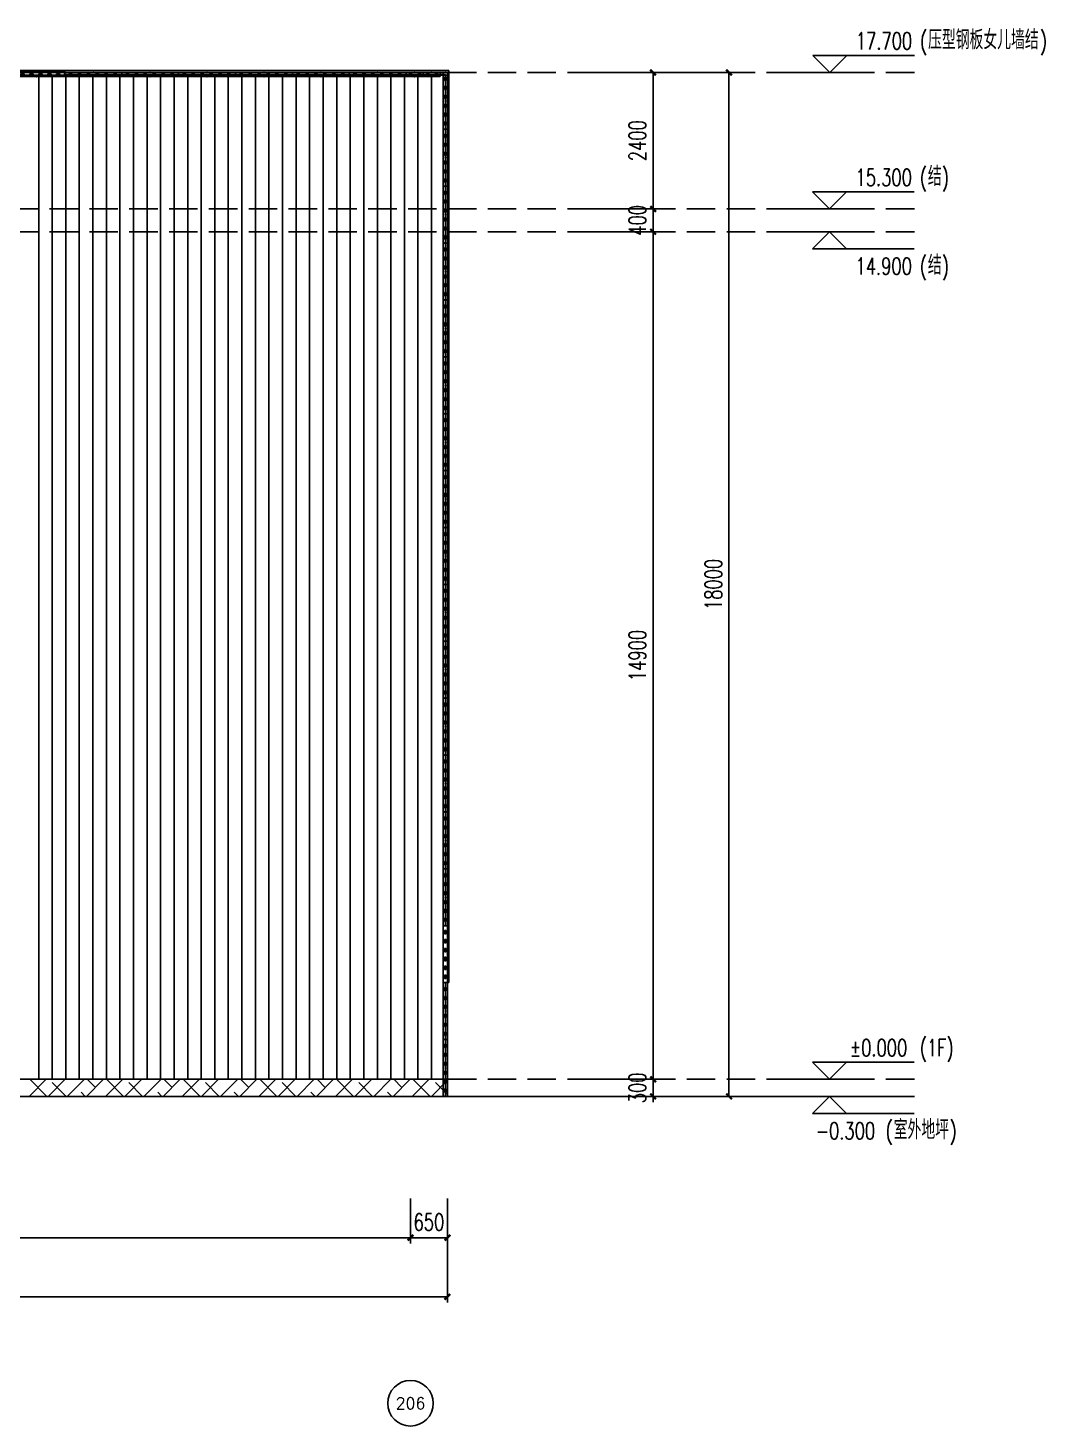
# Model space of a CAD drawing. Extents: x -2377130 to 293730, y -2 to 754590.
# Drawn here: x -1293837 to -1275960, y 511142 to 535719 of the extents above; entities that cross this region are included whole.
import ezdxf
from ezdxf.enums import TextEntityAlignment as Align

# ---------------------------------------------------------------- set-up
doc = ezdxf.new("R2010")
doc.units = 0
doc.header["$LTSCALE"] = 1000
doc.header["$MEASUREMENT"] = 0
doc.linetypes.add('__DASH', pattern=[0.35, 0.25, -0.1])
doc.linetypes.add('DOTE', pattern=[2.42, 2, -0.2, 0.02, -0.2])
doc.layers.get('Defpoints').update_dxf_attribs({"color": 210})
for name, color, linetype in [('0 @ 1', 7, 'Continuous'), ('A-AXIS-D', 1, 'Continuous'), ('A-AXIS-DOTE', 14, 'DOTE'), ('A-HATCH-2', 251, 'Continuous'), ('A-LIN-V', 9, 'Continuous'), ('AS-WALL', 40, 'Continuous'), ('DIM-照明', 3, 'Continuous'), ('DIM_ELEV', 3, 'Continuous'), ('EQUIP-照明', 3, 'Continuous'), ('PUB_TEXT', 7, 'Continuous')]:
    doc.layers.add(name, color=color, linetype=linetype)
doc.styles.add('_TCH_AXIS', font='COMPLEX', dxfattribs={"bigfont": 'GBCBIG'})
doc.styles.add('_TCH_DIM', font='SIMPLEX', dxfattribs={"bigfont": 'GBCBIG'})
doc.styles.add('_TCH_DIM_T3', font='SIMPLEX', dxfattribs={"width": 0.705882, "bigfont": 'GBCBIG'})
doc.styles.add('_TEL_DIM', font='SIMPLEX', dxfattribs={"width": 0.8, "height": 3.5, "bigfont": 'HZTXT'})
doc.styles.add('A-DIM_T3', font='SIMPLEX', dxfattribs={"width": 0.705882, "bigfont": 'GBCBIG'})
doc.dimstyles.new('_TCH_ARCH&&100', dxfattribs={"dimtxt": 297.5, "dimasz": 100, "dimexe": 100, "dimexo": 100, "dimgap": 126.25, "dimtad": 1, "dimdec": 0, "dimzin": 0, "dimdsep": 46, "dimtxsty": '_TCH_DIM_T3', "dimblk": 'ARCHTICK', "dimcen": 0.09, "dimclrt": 7, "dimazin": 2, "dimtfac": 1, "dimtdec": 0, "dimtix": 1, "dimtmove": 2, "dimatfit": 3, "dimfxl": 0, "dimtolj": 1, "dimtzin": 0, "dimarcsym": 0})
doc.dimstyles.new('A-DIM&&100', dxfattribs={"dimtxt": 297.5, "dimasz": 100, "dimexe": 100, "dimexo": 100, "dimgap": 126.25, "dimtad": 1, "dimdec": 0, "dimzin": 0, "dimdsep": 46, "dimtxsty": 'A-DIM_T3', "dimblk": 'ARCHTICK', "dimcen": 0.09, "dimclrt": 7, "dimazin": 2, "dimtfac": 1, "dimtdec": 0, "dimtix": 1, "dimtmove": 2, "dimatfit": 3, "dimfxl": 0, "dimtolj": 1, "dimtzin": 0, "dimarcsym": 0})

# ---------------------------------------------------------------- blocks, each defined once
blk = doc.blocks.new('_ArchTick')
at = {"color": 0, "linetype": 'ByBlock', "const_width": 0.4}
blk.add_lwpolyline([(-0.5, -0.5), (0.5, 0.5)], dxfattribs=at)
blk = doc.blocks.new('*D737')
at = {"layer": 'A-AXIS-D', "color": 0, "lineweight": -2}
for p, q in [((-1370265, 515140), (-1370265, 513313)), ((-1286465, 515140), (-1286465, 513313)), ((-1370265, 513413), (-1286465, 513413))]:
    blk.add_line(p, q, dxfattribs=at)
at = {"layer": 'Defpoints', "color": 0}
for p in [(-1370265, 515240), (-1286465, 515240), (-1286465, 513413)]:
    blk.add_point(p, dxfattribs=at)
at = {"layer": 'A-AXIS-D', "color": 0, "lineweight": -2, "xscale": 100, "yscale": 100, "zscale": 100, "rotation": 180}
blk.add_blockref('_ArchTick', (-1370265, 513413), dxfattribs=at)
at = {"layer": 'A-AXIS-D', "color": 0, "lineweight": -2, "xscale": 100, "yscale": 100, "zscale": 100}
blk.add_blockref('_ArchTick', (-1286465, 513413), dxfattribs=at)
at = {"layer": 'A-AXIS-D', "color": 7, "insert": (-1328365, 513688), "char_height": 297.5, "attachment_point": 5, "style": 'A-DIM_T3'}
blk.add_mtext('\\A1;83800', dxfattribs=at)
blk = doc.blocks.new('*D736')
at = {"layer": 'A-AXIS-D', "color": 0, "lineweight": -2}
for p, q in [((-1282748, 534937), (-1281415, 534937)), ((-1281515, 516937), (-1281515, 534937)), ((-1282748, 516937), (-1281415, 516937))]:
    blk.add_line(p, q, dxfattribs=at)
at = {"layer": 'Defpoints', "color": 0}
for p in [(-1282848, 534937), (-1281515, 534937), (-1282848, 516937)]:
    blk.add_point(p, dxfattribs=at)
at = {"layer": 'A-AXIS-D', "color": 0, "lineweight": -2, "xscale": 100, "yscale": 100, "zscale": 100}
for p, rotation in [((-1281515, 534937), 90), ((-1281515, 516937), 270)]:
    blk.add_blockref('_ArchTick', p, dxfattribs=dict(at, rotation=rotation))
at = {"layer": 'A-AXIS-D', "color": 7, "insert": (-1281790, 525937), "char_height": 297.5, "attachment_point": 5, "rotation": 90, "style": '_TCH_DIM_T3'}
blk.add_mtext('\\A1;18000', dxfattribs=at)
blk = doc.blocks.new('*D735')
at = {"layer": 'A-AXIS-D', "color": 0, "lineweight": -2}
for p, q in [((-1284083, 517237), (-1282750, 517237)), ((-1282850, 517237), (-1282850, 517337)), ((-1282850, 516937), (-1282850, 517237)), ((-1284083, 516937), (-1282750, 516937)), ((-1282850, 516937), (-1282850, 516837))]:
    blk.add_line(p, q, dxfattribs=at)
at = {"layer": 'Defpoints', "color": 0}
for p in [(-1284183, 517237), (-1282850, 517237), (-1284183, 516937)]:
    blk.add_point(p, dxfattribs=at)
at = {"layer": 'A-AXIS-D', "color": 0, "lineweight": -2, "xscale": 100, "yscale": 100, "zscale": 100}
for p, rotation in [((-1282850, 517237), 270), ((-1282850, 516937), 90)]:
    blk.add_blockref('_ArchTick', p, dxfattribs=dict(at, rotation=rotation))
at = {"layer": 'A-AXIS-D', "color": 7, "insert": (-1283125, 517087), "char_height": 297.5, "attachment_point": 5, "rotation": 90, "style": '_TCH_DIM_T3'}
blk.add_mtext('\\A1;300', dxfattribs=at)
blk = doc.blocks.new('*D734')
at = {"layer": 'A-AXIS-D', "color": 0, "lineweight": -2}
for p, q in [((-1284083, 532137), (-1282750, 532137)), ((-1282850, 517237), (-1282850, 532137)), ((-1284083, 517237), (-1282750, 517237))]:
    blk.add_line(p, q, dxfattribs=at)
at = {"layer": 'Defpoints', "color": 0}
for p in [(-1284183, 532137), (-1282850, 532137), (-1284183, 517237)]:
    blk.add_point(p, dxfattribs=at)
at = {"layer": 'A-AXIS-D', "color": 0, "lineweight": -2, "xscale": 100, "yscale": 100, "zscale": 100}
for p, rotation in [((-1282850, 532137), 90), ((-1282850, 517237), 270)]:
    blk.add_blockref('_ArchTick', p, dxfattribs=dict(at, rotation=rotation))
at = {"layer": 'A-AXIS-D', "color": 7, "insert": (-1283125, 524687), "char_height": 297.5, "attachment_point": 5, "rotation": 90, "style": '_TCH_DIM_T3'}
blk.add_mtext('\\A1;14900', dxfattribs=at)
blk = doc.blocks.new('*D733')
at = {"layer": 'A-AXIS-D', "color": 0, "lineweight": -2}
for p, q in [((-1282850, 532537), (-1282850, 532637)), ((-1284083, 532537), (-1282750, 532537)), ((-1282850, 532137), (-1282850, 532537)), ((-1284083, 532137), (-1282750, 532137)), ((-1282850, 532137), (-1282850, 532037))]:
    blk.add_line(p, q, dxfattribs=at)
at = {"layer": 'Defpoints', "color": 0}
for p in [(-1284183, 532537), (-1282850, 532537), (-1284183, 532137)]:
    blk.add_point(p, dxfattribs=at)
at = {"layer": 'A-AXIS-D', "color": 0, "lineweight": -2, "xscale": 100, "yscale": 100, "zscale": 100}
for p, rotation in [((-1282850, 532537), 270), ((-1282850, 532137), 90)]:
    blk.add_blockref('_ArchTick', p, dxfattribs=dict(at, rotation=rotation))
at = {"layer": 'A-AXIS-D', "color": 7, "insert": (-1283125, 532337), "char_height": 297.5, "attachment_point": 5, "rotation": 90, "style": '_TCH_DIM_T3'}
blk.add_mtext('\\A1;400', dxfattribs=at)
blk = doc.blocks.new('*D732')
at = {"layer": 'A-AXIS-D', "color": 0, "lineweight": -2}
for p, q in [((-1284083, 534937), (-1282750, 534937)), ((-1282850, 532537), (-1282850, 534937)), ((-1284083, 532537), (-1282750, 532537))]:
    blk.add_line(p, q, dxfattribs=at)
at = {"layer": 'Defpoints', "color": 0}
for p in [(-1284183, 534937), (-1282850, 534937), (-1284183, 532537)]:
    blk.add_point(p, dxfattribs=at)
at = {"layer": 'A-AXIS-D', "color": 0, "lineweight": -2, "xscale": 100, "yscale": 100, "zscale": 100}
for p, rotation in [((-1282850, 534937), 90), ((-1282850, 532537), 270)]:
    blk.add_blockref('_ArchTick', p, dxfattribs=dict(at, rotation=rotation))
at = {"layer": 'A-AXIS-D', "color": 7, "insert": (-1283125, 533737), "char_height": 297.5, "attachment_point": 5, "rotation": 90, "style": '_TCH_DIM_T3'}
blk.add_mtext('\\A1;2400', dxfattribs=at)
blk = doc.blocks.new('*D731')
at = {"layer": 'A-AXIS-D', "color": 0, "lineweight": -2}
for p, q in [((-1287115, 515140), (-1287115, 514353)), ((-1286465, 515140), (-1286465, 514353)), ((-1287115, 514453), (-1286465, 514453))]:
    blk.add_line(p, q, dxfattribs=at)
at = {"layer": 'Defpoints', "color": 0}
for p in [(-1287115, 515240), (-1286465, 515240), (-1286465, 514453)]:
    blk.add_point(p, dxfattribs=at)
at = {"layer": 'A-AXIS-D', "color": 0, "lineweight": -2, "xscale": 100, "yscale": 100, "zscale": 100, "rotation": 180}
blk.add_blockref('_ArchTick', (-1287115, 514453), dxfattribs=at)
at = {"layer": 'A-AXIS-D', "color": 0, "lineweight": -2, "xscale": 100, "yscale": 100, "zscale": 100}
blk.add_blockref('_ArchTick', (-1286465, 514453), dxfattribs=at)
at = {"layer": 'A-AXIS-D', "color": 7, "insert": (-1286790, 514728), "char_height": 297.5, "attachment_point": 5, "style": 'A-DIM_T3'}
blk.add_mtext('\\A1;650', dxfattribs=at)
blk = doc.blocks.new('*D730')
at = {"layer": 'A-AXIS-D', "color": 0, "lineweight": -2}
for p, q in [((-1303615, 515140), (-1303615, 514353)), ((-1287115, 515140), (-1287115, 514353)), ((-1303615, 514453), (-1287115, 514453))]:
    blk.add_line(p, q, dxfattribs=at)
at = {"layer": 'Defpoints', "color": 0}
for p in [(-1303615, 515240), (-1287115, 515240), (-1287115, 514453)]:
    blk.add_point(p, dxfattribs=at)
at = {"layer": 'A-AXIS-D', "color": 0, "lineweight": -2, "xscale": 100, "yscale": 100, "zscale": 100, "rotation": 180}
blk.add_blockref('_ArchTick', (-1303615, 514453), dxfattribs=at)
at = {"layer": 'A-AXIS-D', "color": 0, "lineweight": -2, "xscale": 100, "yscale": 100, "zscale": 100}
blk.add_blockref('_ArchTick', (-1287115, 514453), dxfattribs=at)
at = {"layer": 'A-AXIS-D', "color": 7, "insert": (-1295365, 514728), "char_height": 297.5, "attachment_point": 5, "style": 'A-DIM_T3'}
blk.add_mtext('\\A1;16500', dxfattribs=at)
blk = doc.blocks.new('12ZA')
at = {"color": 3}
for p, q in [((11454727, 202786), (11455727, 202786)), ((11454727, 202712), (11454727, 202786)), ((11455727, 202712), (11455727, 202786)), ((11454727, 202712), (11454727, 202737)), ((11455727, 202712), (11454727, 202712)), ((11454812, 202763), (11454871, 202763)), ((11454812, 202734), (11454812, 202763)), ((11454871, 202734), (11454812, 202734)), ((11454871, 202763), (11454871, 202734)), ((11454969, 202763), (11455028, 202763)), ((11454969, 202734), (11454969, 202763)), ((11455028, 202734), (11454969, 202734)), ((11455028, 202763), (11455028, 202734)), ((11455126, 202763), (11455185, 202763)), ((11455126, 202734), (11455126, 202763)), ((11455185, 202734), (11455126, 202734)), ((11455185, 202763), (11455185, 202734)), ((11455283, 202763), (11455342, 202763)), ((11455283, 202734), (11455283, 202763)), ((11455342, 202734), (11455283, 202734)), ((11455342, 202763), (11455342, 202734)), ((11455439, 202763), (11455499, 202763)), ((11455439, 202734), (11455439, 202763)), ((11455499, 202734), (11455439, 202734)), ((11455499, 202763), (11455499, 202734)), ((11455596, 202763), (11455656, 202763)), ((11455596, 202734), (11455596, 202763)), ((11455656, 202734), (11455596, 202734)), ((11455656, 202763), (11455656, 202734)), ((11455727, 202737), (11455727, 202712))]:
    blk.add_line(p, q, dxfattribs=at)
for p in [(11455227, 202786), (11455227, 202786), (11455227, 202786), (11454727, 202749), (11454727, 202749), (11454727, 202749), (11455227, 202712), (11455227, 202712), (11455227, 202712), (11455727, 202749), (11455727, 202749), (11455727, 202749), (11455727, 202749), (11455727, 202749)]:
    blk.add_point(p, dxfattribs=at)
at = {"color": 3, "style": '_TEL_DIM', "flags": 1}
for tag in ['REMARK', 'A']:
    blk.add_attdef(tag, text='', height=0.01, dxfattribs=at).set_placement((11455227, 202712), align=Align.MIDDLE_CENTER)
blk = doc.blocks.new('$equip_U$00000141(SEELE-PC)')
at = {"color": 8}
for p in [(-1, 0), (0, 0.074), (0, -0.074), (1, -0.024)]:
    blk.add_point(p, dxfattribs=at)
at = {"color": 8, "xscale": 0.002, "yscale": 0.002, "zscale": 0.002}
blk.add_blockref('12ZA', (-22910.454, -405.497), dxfattribs=at)
at = {"color": 7, "style": '_TEL_DIM', "flags": 1}
for tag in ['A', 'REMARK']:
    blk.add_attdef(tag, text='', height=0.00002, dxfattribs=at).set_placement((0, 0), align=Align.MIDDLE_CENTER)
blk = doc.blocks.new('$equip_U$00000080(LAPTOP-0UNQ9FSO)')
at = {"color": 4}
blk.add_blockref('$equip_U$00000141(SEELE-PC)', (1, 0.074), dxfattribs=at)
at = {"color": 7, "style": '_TEL_DIM', "flags": 1}
for tag in ['A', 'REMARK']:
    blk.add_attdef(tag, text='', height=0.00002, dxfattribs=at).set_placement((0, 0), align=Align.MIDDLE_CENTER)
blk = doc.blocks.new('az6')
at = {"color": 3}
for p, q in [((11456875, 202786), (11457175, 202786)), ((11456875, 202712), (11456875, 202786)), ((11457175, 202712), (11457175, 202786)), ((11456875, 202712), (11456875, 202737)), ((11456875, 202712), (11456875, 202737)), ((11457175, 202712), (11456875, 202712)), ((11457175, 202712), (11456875, 202712)), ((11456924, 202763), (11456983, 202763)), ((11456924, 202734), (11456924, 202763)), ((11456983, 202734), (11456924, 202734)), ((11456983, 202763), (11456983, 202734)), ((11457081, 202763), (11457140, 202763)), ((11457081, 202734), (11457081, 202763)), ((11457140, 202734), (11457081, 202734)), ((11457140, 202763), (11457140, 202734))]:
    blk.add_line(p, q, dxfattribs=at)
blk = doc.blocks.new('$equip_U$00000143(SEELE-PC)')
at = {"color": 8}
for p in [(-0.3, 0), (0, 0.074), (0.3, 0), (0, -0.074)]:
    blk.add_point(p, dxfattribs=at)
at = {"layer": '0 @ 1', "color": 8, "xscale": 0.002, "yscale": 0.002, "zscale": 0.002}
blk.add_blockref('az6', (-22914.05, -405.497), dxfattribs=at)
at = {"color": 7, "style": '_TEL_DIM', "flags": 1}
for tag in ['A', 'REMARK']:
    blk.add_attdef(tag, text='', height=0.00002, dxfattribs=at).set_placement((0, 0), align=Align.MIDDLE_CENTER)
blk = doc.blocks.new('$equip_U$00000082(LAPTOP-0UNQ9FSO)')
at = {"color": 4}
blk.add_blockref('$equip_U$00000143(SEELE-PC)', (0.3, 0.074), dxfattribs=at)
at = {"color": 7, "style": '_TEL_DIM', "flags": 1}
for tag in ['A', 'REMARK']:
    blk.add_attdef(tag, text='', height=0.00002, dxfattribs=at).set_placement((0, 0), align=Align.MIDDLE_CENTER)

msp = doc.modelspace()

# ---------------------------------------------------------------- linework, layer by layer
at = {"layer": 'A-AXIS-D', "color": 8}
msp.add_circle((-1287113.9, 511541.7), 400, dxfattribs=at)
at = {"layer": 'A-AXIS-DOTE', "color": 8, "linetype": '__DASH', "ltscale": 2}
for p, q in [((-1278255.9, 534937.5), (-1378474.1, 534937.5)), ((-1278255.9, 532537.5), (-1378474.1, 532537.5)), ((-1278255.9, 532137.5), (-1378474.1, 532137.5)), ((-1278255.9, 517237.5), (-1378474.1, 517237.5))]:
    msp.add_line(p, q, dxfattribs=at)
at = {"layer": 'A-HATCH-2', "color": 8, "linetype": 'Continuous'}
for p, q in [((-1293649.1, 517237.5), (-1293649.1, 534887.5)), ((-1293411, 517237.5), (-1293411, 534887.5)), ((-1293172.9, 517237.5), (-1293172.9, 534887.5)), ((-1292934.7, 517237.5), (-1292934.7, 534887.5)), ((-1292696.6, 517237.5), (-1292696.6, 534887.5)), ((-1292458.5, 517237.5), (-1292458.5, 534887.5)), ((-1292220.4, 517237.5), (-1292220.4, 534887.5)), ((-1291982.2, 517237.5), (-1291982.2, 534887.5)), ((-1291744.1, 517237.5), (-1291744.1, 534887.5)), ((-1291506, 517237.5), (-1291506, 534887.5)), ((-1291267.9, 517237.5), (-1291267.9, 534887.5)), ((-1291029.7, 517237.5), (-1291029.7, 534887.5)), ((-1290791.6, 517237.5), (-1290791.6, 534887.5)), ((-1290553.5, 517237.5), (-1290553.5, 534887.5)), ((-1290315.4, 517237.5), (-1290315.4, 534887.5)), ((-1290077.2, 517237.5), (-1290077.2, 534887.5)), ((-1289839.1, 517237.5), (-1289839.1, 534887.5)), ((-1289601, 517237.5), (-1289601, 534887.5)), ((-1289362.9, 517237.5), (-1289362.9, 534887.5)), ((-1289124.7, 517237.5), (-1289124.7, 534887.5)), ((-1288886.6, 517237.5), (-1288886.6, 534887.5)), ((-1288648.5, 517237.5), (-1288648.5, 534887.5)), ((-1288410.4, 517237.5), (-1288410.4, 534887.5)), ((-1288172.2, 517237.5), (-1288172.2, 534887.5)), ((-1287934.1, 517237.5), (-1287934.1, 534887.5)), ((-1287696, 517237.5), (-1287696, 534887.5)), ((-1287457.9, 517237.5), (-1287457.9, 534887.5)), ((-1287219.7, 517237.5), (-1287219.7, 534887.5)), ((-1286981.6, 517237.5), (-1286981.6, 534887.5)), ((-1286743.5, 517237.5), (-1286743.5, 534887.5)), ((-1293818.9, 516937.5), (-1293518.9, 517237.5)), ((-1293505.1, 516937.5), (-1293805.1, 517237.5)), ((-1293482.2, 516937.5), (-1293182.2, 517237.5)), ((-1293168.3, 516937.5), (-1293409.5, 517178.6)), ((-1293145.4, 516937.5), (-1292845.4, 517237.5)), ((-1292808.7, 516937.5), (-1292508.7, 517237.5)), ((-1292651.7, 517094.4), (-1292794.8, 517237.5)), ((-1292471.9, 516937.5), (-1292171.9, 517237.5)), ((-1292158.1, 516937.5), (-1292458.1, 517237.5)), ((-1292135.1, 516937.5), (-1291835.1, 517237.5)), ((-1291821.3, 516937.5), (-1292062.4, 517178.6)), ((-1291798.4, 516937.5), (-1291498.4, 517237.5)), ((-1291461.6, 516937.5), (-1291161.6, 517237.5)), ((-1291304.7, 517094.4), (-1291447.8, 517237.5)), ((-1291124.9, 516937.5), (-1290824.9, 517237.5)), ((-1290811, 516937.5), (-1291111, 517237.5)), ((-1290788.1, 516937.5), (-1290488.1, 517237.5)), ((-1290474.3, 516937.5), (-1290715.4, 517178.6)), ((-1290451.3, 516937.5), (-1290151.3, 517237.5)), ((-1290114.6, 516937.5), (-1289814.6, 517237.5)), ((-1289957.7, 517094.4), (-1290100.7, 517237.5)), ((-1289777.8, 516937.5), (-1289477.8, 517237.5)), ((-1289464, 516937.5), (-1289764, 517237.5)), ((-1289441.1, 516937.5), (-1289141.1, 517237.5)), ((-1289127.2, 516937.5), (-1289368.3, 517178.6)), ((-1289104.3, 516937.5), (-1288804.3, 517237.5)), ((-1288767.5, 516937.5), (-1288467.5, 517237.5)), ((-1288610.6, 517094.4), (-1288753.7, 517237.5)), ((-1288430.8, 516937.5), (-1288130.8, 517237.5)), ((-1288116.9, 516937.5), (-1288416.9, 517237.5)), ((-1288094, 516937.5), (-1287794, 517237.5)), ((-1287780.2, 516937.5), (-1288021.3, 517178.6)), ((-1287757.3, 516937.5), (-1287457.3, 517237.5)), ((-1287420.5, 516937.5), (-1287120.5, 517237.5)), ((-1287263.6, 517094.4), (-1287406.7, 517237.5)), ((-1287083.7, 516937.5), (-1286783.7, 517237.5)), ((-1286769.9, 516937.5), (-1287069.9, 517237.5)), ((-1286747, 516937.5), (-1286465, 517219.4)), ((-1286465, 516969.3), (-1286674.3, 517178.6)), ((-1292831.6, 516937.5), (-1292904.3, 517010.2)), ((-1291484.5, 516937.5), (-1291557.3, 517010.2)), ((-1290137.5, 516937.5), (-1290210.2, 517010.2)), ((-1288790.5, 516937.5), (-1288863.2, 517010.2)), ((-1287443.4, 516937.5), (-1287516.2, 517010.2))]:
    msp.add_line(p, q, dxfattribs=at)
at = {"layer": 'A-LIN-V', "color": 8}
for p, q in [((-1286465, 534937.5), (-1370265, 534937.5)), ((-1286465, 534887.5), (-1370265, 534887.5)), ((-1286465, 534937.5), (-1286465, 516937.5)), ((-1370265, 517237.5), (-1286465, 517237.5))]:
    msp.add_line(p, q, dxfattribs=at)
at = {"layer": 'AS-WALL', "color": 8}
msp.add_line((-1378474.1, 516937.5), (-1278255.9, 516937.5), dxfattribs=at)
at = {"layer": 'DIM-照明', "color": 6}
for points in [[(-1335150, 535110), (-1335150, 534960), (-1293190, 534960), (-1293189.4, 534900), (-1286500, 534900), (-1286500, 519937.5)], [(-1335130, 535110), (-1335130, 534970), (-1286440, 534970), (-1286440, 518940), (-1286500, 518937.5), (-1286500, 516937.5)]]:
    msp.add_lwpolyline(points, dxfattribs=at)
at = {"layer": 'DIM_ELEV', "color": 8}
for p, q in [((-1279743.9, 534937.5), (-1280043.9, 535237.5)), ((-1280043.9, 535237.5), (-1278255.9, 535237.5)), ((-1279743.9, 534937.5), (-1279443.9, 535237.5)), ((-1280443.9, 534937.5), (-1279443.9, 534937.5)), ((-1279748.1, 532537.5), (-1280048.1, 532837.5)), ((-1280048.1, 532837.5), (-1278260.1, 532837.5)), ((-1279748.1, 532537.5), (-1279448.1, 532837.5)), ((-1280448.1, 532537.5), (-1279448.1, 532537.5)), ((-1280448.1, 532137.5), (-1279448.1, 532137.5)), ((-1279748.1, 532137.5), (-1280048.1, 531837.5)), ((-1279748.1, 532137.5), (-1279448.1, 531837.5)), ((-1280048.1, 531837.5), (-1278260.1, 531837.5)), ((-1279748.1, 517237.5), (-1280048.1, 517537.5)), ((-1280048.1, 517537.5), (-1278260.1, 517537.5)), ((-1279748.1, 517237.5), (-1279448.1, 517537.5)), ((-1280448.1, 517237.5), (-1279448.1, 517237.5)), ((-1280448.1, 516937.5), (-1279448.1, 516937.5)), ((-1279748.1, 516937.5), (-1280048.1, 516637.5)), ((-1279748.1, 516937.5), (-1279448.1, 516637.5)), ((-1280048.1, 516637.5), (-1278260.1, 516637.5))]:
    msp.add_line(p, q, dxfattribs=at)

# ---------------------------------------------------------------- block references
at = {"layer": 'EQUIP-照明', "color": 8, "xscale": 500, "yscale": 500, "zscale": 500}
for p, rotation in [((-1293189.4, 534937.5), 180), ((-1292189.4, 534937.5), 180), ((-1291189.4, 534937.5), 180), ((-1290189.4, 534937.5), 180), ((-1289189.4, 534937.5), 180), ((-1288189.4, 534937.5), 180), ((-1287189.4, 534937.5), 180), ((-1286539, 534937.5), 270), ((-1286539, 533937.5), 270), ((-1286539, 532937.5), 270), ((-1286539, 531937.5), 270), ((-1286539, 530937.5), 270), ((-1286539, 529937.5), 270), ((-1286539, 528937.5), 270), ((-1286539, 527937.5), 270), ((-1286539, 526937.5), 270), ((-1286539, 525937.5), 270), ((-1286539, 524937.5), 270), ((-1286539, 523937.5), 270), ((-1286539, 522937.5), 270), ((-1286539, 521937.5), 270), ((-1286539, 520937.5), 270), ((-1286539, 519937.5), 270), ((-1286539, 518937.5), 270), ((-1286539, 517937.5), 270)]:
    msp.add_blockref('$equip_U$00000080(LAPTOP-0UNQ9FSO)', p, dxfattribs=dict(at, rotation=rotation))
for p in [(-1287189.4, 534863.5), (-1286889.4, 534863.5)]:
    msp.add_blockref('$equip_U$00000082(LAPTOP-0UNQ9FSO)', p, dxfattribs=at)

# ---------------------------------------------------------------- texts
at = {"layer": 'PUB_TEXT', "color": 8, "style": '_TCH_DIM', "width": 0.705882}
for s, p in [('17.700', (-1279285.9, 535342.5)), ('(', (-1278155.9, 535342.5)), (')', (-1276049.9, 535342.5)), ('15.300', (-1279290.1, 532942.5)), ('(', (-1278160.1, 532942.5)), (')', (-1277774.4, 532942.5)), ('14.900', (-1279290.1, 531382.5)), ('(', (-1278160.1, 531382.5)), (')', (-1277774.4, 531382.5)), ('%%P0.000', (-1279390.1, 517642.5)), ('(1F)', (-1278160.1, 517642.5)), ('-0.300', (-1279990, 516182.5)), ('(', (-1278760, 516182.5)), (')', (-1277637, 516182.5))]:
    msp.add_text(s, height=297.5, dxfattribs=at).set_placement(p)
at = {"layer": 'PUB_TEXT', "color": 8, "style": '_TCH_DIM'}
for s, height, p in [('压型钢板女儿墙结', 337.59, (-1278015.9, 535342.5)), ('结', 337.6, (-1278020.1, 532942.5)), ('结', 337.6, (-1278020.1, 531382.5)), ('室外地坪', 337.59, (-1278620, 516182.5))]:
    msp.add_text(s, height=height, dxfattribs=at).set_placement(p)
at = {"layer": 'PUB_TEXT', "color": 8, "style": '_TCH_AXIS'}
msp.add_text('206', height=202.97, dxfattribs=at).set_placement((-1287374.8, 511440.2), (-1286852.9, 511440.2), align=Align.FIT)

# ---------------------------------------------------------------- dimensions: what is measured, and where the dimension line sits
at = {"layer": 'A-AXIS-D', "color": 8}
for p1, p2, picture, middle in [((-1284183.1, 532537.5), (-1284183.1, 534937.5), '*D732', (-1283124.8, 533737.5)), ((-1282848.1, 516937.5), (-1282848.1, 534937.5), '*D736', (-1281789.8, 525937.5)), ((-1284183.1, 532137.5), (-1284183.1, 532537.5), '*D733', (-1283124.8, 532337.5)), ((-1284183.1, 517237.5), (-1284183.1, 532137.5), '*D734', (-1283124.8, 524687.5)), ((-1284183.1, 516937.5), (-1284183.1, 517237.5), '*D735', (-1283124.8, 517087.5))]:
    dim = msp.add_aligned_dim(p1=p1, p2=p2, distance=-1333.3, dimstyle='_TCH_ARCH&&100', dxfattribs=at)
    dim.commit()
    dim.dimension.update_dxf_attribs({"geometry": picture, "text_midpoint": middle})
for base, p1, p2, angle, picture, middle in [((-1286465, 513413.4), (-1370265, 515239.8), (-1286465, 515239.8), 360, '*D737', (-1328365, 513688.4)), ((-1287115, 514453.4), (-1303615, 515239.8), (-1287115, 515239.8), 360, '*D730', (-1295365, 514728.4)), ((-1286465, 514453.4), (-1287115, 515239.8), (-1286465, 515239.8), 0, '*D731', (-1286790, 514728.4))]:
    dim = msp.add_linear_dim(base=base, p1=p1, p2=p2, angle=angle, dimstyle='A-DIM&&100', override={"dimgap": 0}, dxfattribs=at)
    dim.commit()
    dim.dimension.update_dxf_attribs({"geometry": picture, "text_midpoint": middle, "dimtype": 161})

doc.saveas('drawing.dxf')
